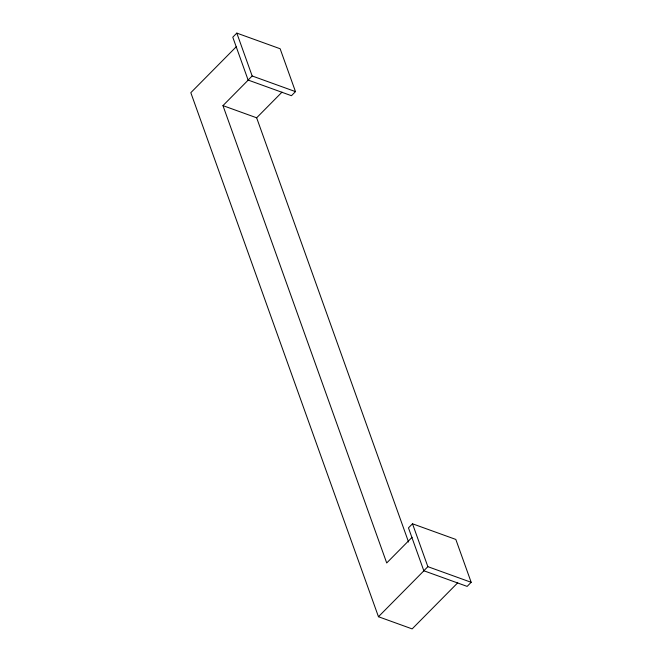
<?xml version="1.0" encoding="UTF-8"?>
<svg xmlns="http://www.w3.org/2000/svg" width="662" height="662" viewBox="0 0 662 662"><rect width="100%" height="100%" fill="white"/><g stroke="black" fill="none" stroke-linecap="round" stroke-linejoin="round"><path stroke-width="0.99" d="M236.814 33.1L232.776 37.188L248.126 80.061L291.445 95.709L295.484 91.621L280.134 48.748L236.814 33.1L252.164 75.973L295.484 91.621M236.4 46.613L190.821 92.688L378.457 616.727L412.145 628.9L457.723 582.817M248.126 80.061L252.164 75.973M412.087 537.304L386.707 562.965L222.962 105.622L248.333 79.97M408.562 542.046L256.649 117.795L282.029 92.134M412.509 523.791L408.462 527.871L423.821 570.752L467.14 586.4L471.178 582.312L455.828 539.439L412.509 523.791L427.859 566.664L471.178 582.312M423.821 570.752L427.859 566.664M378.457 616.727L424.028 570.652M222.962 105.622L256.649 117.795"/></g></svg>
